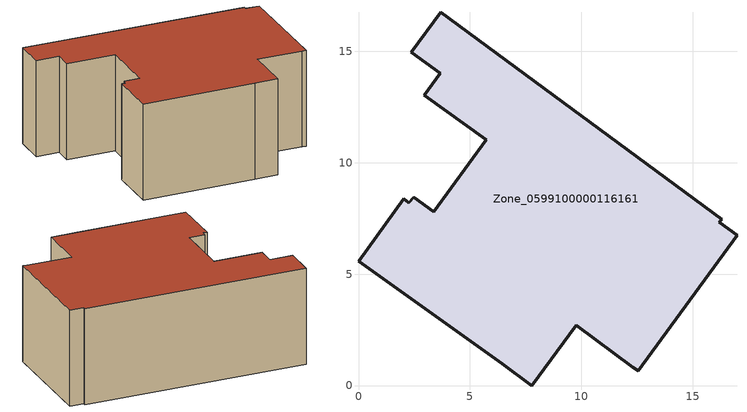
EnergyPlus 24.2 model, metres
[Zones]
Zone_0599100000116161
 floor ground (C_G): 3.68,14.02 2.36,14.97 3.68,16.75 16.3,7.47 16.2,7.33 16.99,6.74 12.55,0.66 12.31,0.82 9.78,2.7 7.77,0 6.45,0.98 0,5.59 2.03,8.38 2.26,8.21 2.48,8.45 3.37,7.8 5.73,11.03 2.96,13.03 z0
 wall outside (C_F): 2.36,14.97 3.68,14.02 2.96,13.03 5.73,11.03 3.37,7.8 2.48,8.45 2.26,8.21 2.03,8.38 0,5.59 6.45,0.98 7.77,0 9.78,2.7 12.31,0.82 12.55,0.66 16.99,6.74 16.2,7.33 16.3,7.47 3.68,16.75 2.36,14.97 z0:6.84
 roof outside (C_R): 12.31,0.82 12.55,0.66 16.99,6.74 16.2,7.33 16.3,7.47 3.68,16.75 2.36,14.97 3.68,14.02 2.96,13.03 5.73,11.03 3.37,7.8 2.48,8.45 2.26,8.21 2.03,8.38 0,5.59 6.45,0.98 7.77,0 9.78,2.7 z6.84
[BUILDING]
Pand.0599100000116161: North Axis=0; Terrain=City; Loads Convergence Tolerance Value=0.04; Temperature Convergence Tolerance Value=0.4; Solar Distribution=FullExterior; Maximum Number of Warmup Days=25; Minimum Number of Warmup Days=1
[Site:Location]
Rotterdam.The.Hague.AP_ZH_NLD Design_Conditions: Latitude=51.96; Longitude=4.45; Time Zone=1; Elevation=-4.5
[SITE:GROUNDTEMPERATURE:BUILDINGSURFACE]
18, 18, 18, 18, 18, 18, 18, 18, 18, 18, 18, 18
[MATERIAL] Thermal Absorptance=0.9; Solar Absorptance=0.7; Visible Absorptance=0.7
Name | Roughness | Thickness | Conductivity | Density | Specific Heat
G.TC.1946 | MediumSmooth | 0.15 | 1 | 540 | 1210
F.TC.1946 | Rough | 0.3 | 0.857143 | 1920 | 840
R.TC.1946 | MediumRough | 0.2 | 0.909091 | 1500 | 1000
[CONSTRUCTION]
C_G: G.TC.1946
C_F: F.TC.1946
C_R: R.TC.1946
[ZONE]
Zone_0599100000116161: Type=1; Multiplier=1; Ceiling Height=Autocalculate; Volume=Autocalculate; Floor Area=autocalculate; Part of Total Floor Area=Yes
[ZONEINFILTRATION:DESIGNFLOWRATE]
Infil_Zone_0599100000116161: Zone or ZoneList or Space or SpaceList=Zone_0599100000116161; Schedule=AlwaysOn; Design Flow Rate Calculation Method=Flow/Area; Flow Rate per Floor Area=0.003; Constant Term Coefficient=1; Temperature Term Coefficient=0; Velocity Term Coefficient=0; Velocity Squared Term Coefficient=0
[HVACTEMPLATE:ZONE:IDEALLOADSAIRSYSTEM]
Zone_0599100000116161: Maximum Heating Supply Air Temperature=50; Minimum Cooling Supply Air Temperature=13; Maximum Heating Supply Air Humidity Ratio=0.0156; Minimum Cooling Supply Air Humidity Ratio=0.0077; Heating Limit=NoLimit; Cooling Limit=NoLimit; Dehumidification Control Type=ConstantSensibleHeatRatio; Cooling Sensible Heat Ratio=0.7; Dehumidification Setpoint=60; Humidification Control Type=None; Humidification Setpoint=30; Outdoor Air Method=None; Outdoor Air Flow Rate per Person=0.00944; Outdoor Air Flow Rate per Zone Floor Area=0; Outdoor Air Flow Rate per Zone=0; Demand Controlled Ventilation Type=None; Outdoor Air Economizer Type=NoEconomizer; Heat Recovery Type=None; Sensible Heat Recovery Effectiveness=0.7; Latent Heat Recovery Effectiveness=0.65
[ZONECONTROL:THERMOSTAT]
ThermostatControl_Zone_0599100000116161: Zone or ZoneList=Zone_0599100000116161; Control Type Schedule=DualSetpointControlType; Control 1=Thermostat_Zone_0599100000116161; Temperature Difference Between Cutout And Setpoint=0
[THERMOSTATSETPOINT:DUALSETPOINT]
Thermostat_Zone_0599100000116161: Heating Setpoint Temperature Schedule=HeatingSetpoint_Zone_0599100000116161; Cooling Setpoint Temperature Schedule=CoolingSetpoint_Zone_0599100000116161
[SCHEDULE:COMPACT]
HeatingSetpoint_Zone_0599100000116161: Through: 12/31, For: AllDays, Until: 24:00, 21
CoolingSetpoint_Zone_0599100000116161: Through: 12/31, For: AllDays, Until: 24:00, 24
DualSetpointControlType: Through: 12/31, For: AllDays, Until: 24:00, 4
AlwaysOn: Through: 12/31, For: AllDays, Until: 24:00, 1
